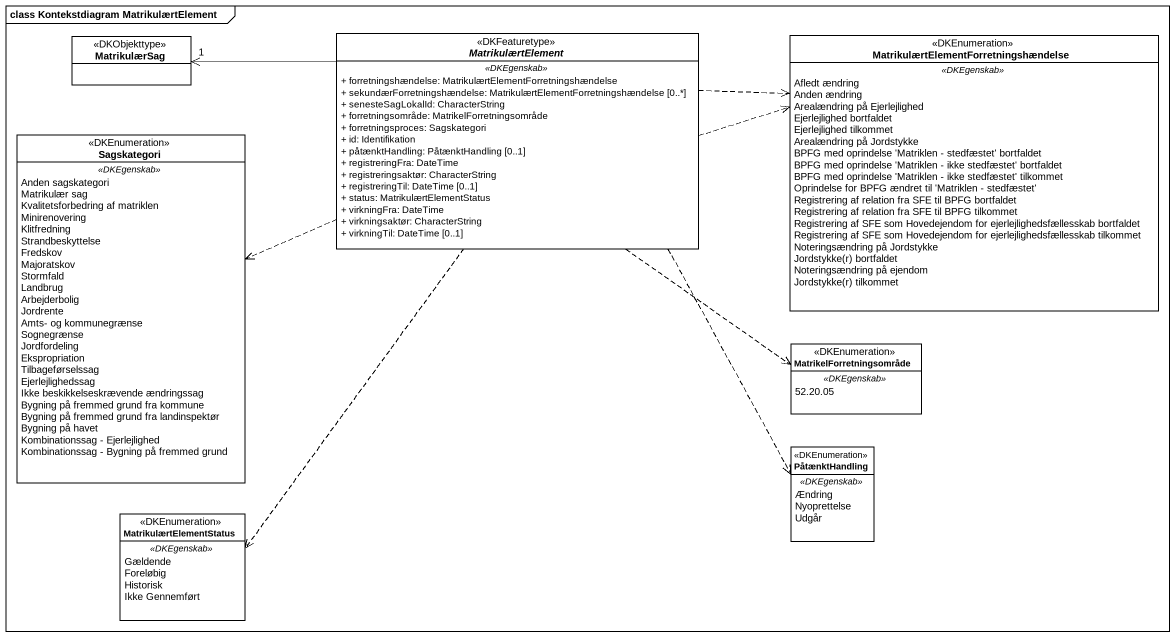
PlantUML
@startuml
mainframe class Kontekstdiagram MatrikulærtElement
hide circle
hide empty members
skinparam classAttributeIconSize 0
class MatrikulærSag <<DKObjekttype>>
abstract class MatrikulærtElement <<DKFeaturetype>> {
  .. <<DKEgenskab>> ..
  + forretningshændelse: MatrikulærtElementForretningshændelse
  + sekundærForretningshændelse: MatrikulærtElementForretningshændelse [0..*]
  + senesteSagLokalId: CharacterString
  + forretningsområde: MatrikelForretningsområde
  + forretningsproces: Sagskategori
  + id: Identifikation
  + påtænktHandling: PåtænktHandling [0..1]
  + registreringFra: DateTime
  + registreringsaktør: CharacterString
  + registreringTil: DateTime [0..1]
  + status: MatrikulærtElementStatus
  + virkningFra: DateTime
  + virkningsaktør: CharacterString
  + virkningTil: DateTime [0..1]
}
enum "MatrikulærtElementForretningshændelse" as MatrikulærtElementForretning <<DKEnumeration>> {
  .. <<DKEgenskab>> ..
  Afledt ændring
  Anden ændring
  Arealændring på Ejerlejlighed
  Ejerlejlighed bortfaldet
  Ejerlejlighed tilkommet
  Arealændring på Jordstykke
  BPFG med oprindelse 'Matriklen - stedfæstet' bortfaldet
  BPFG med oprindelse 'Matriklen - ikke stedfæstet' bortfaldet
  BPFG med oprindelse 'Matriklen - ikke stedfæstet' tilkommet
  Oprindelse for BPFG ændret til 'Matriklen - stedfæstet'
  Registrering af relation fra SFE til BPFG bortfaldet
  Registrering af relation fra SFE til BPFG tilkommet
  Registrering af SFE som Hovedejendom for ejerlejlighedsfællesskab bortfaldet
  Registrering af SFE som Hovedejendom for ejerlejlighedsfællesskab tilkommet
  Noteringsændring på Jordstykke
  {field} Jordstykke(r) bortfaldet
  Noteringsændring på ejendom
  {field} Jordstykke(r) tilkommet
}
enum Sagskategori <<DKEnumeration>> {
  .. <<DKEgenskab>> ..
  Anden sagskategori
  Matrikulær sag
  Kvalitetsforbedring af matriklen
  Minirenovering
  Klitfredning
  Strandbeskyttelse
  Fredskov
  Majoratskov
  Stormfald
  Landbrug
  Arbejderbolig
  Jordrente
  Amts- og kommunegrænse
  Sognegrænse
  Jordfordeling
  Ekspropriation
  Tilbageførselssag
  Ejerlejlighedssag
  Ikke beskikkelseskrævende ændringssag
  Bygning på fremmed grund fra kommune
  Bygning på fremmed grund fra landinspektør
  Bygning på havet
  Kombinationssag - Ejerlejlighed
  Kombinationssag - Bygning på fremmed grund
}
enum MatrikelForretningsområde <<DKEnumeration>> {
  .. <<DKEgenskab>> ..
  52.20.05
}
enum PåtænktHandling <<DKEnumeration>> {
  .. <<DKEgenskab>> ..
  Ændring
  Nyoprettelse
  Udgår
}
enum MatrikulærtElementStatus <<DKEnumeration>> {
  .. <<DKEgenskab>> ..
  Gældende
  Foreløbig
  Historisk
  Ikke Gennemført
}
MatrikulærtElement -left-> "1" MatrikulærSag
MatrikulærtElement .right.> MatrikulærtElementForretning
MatrikulærtElement .right.> MatrikulærtElementForretning
MatrikulærtElement .left.> Sagskategori
MatrikulærtElement ..> MatrikelForretningsområde
MatrikulærtElement ..> PåtænktHandling
MatrikulærtElement ..> MatrikulærtElementStatus
@enduml
